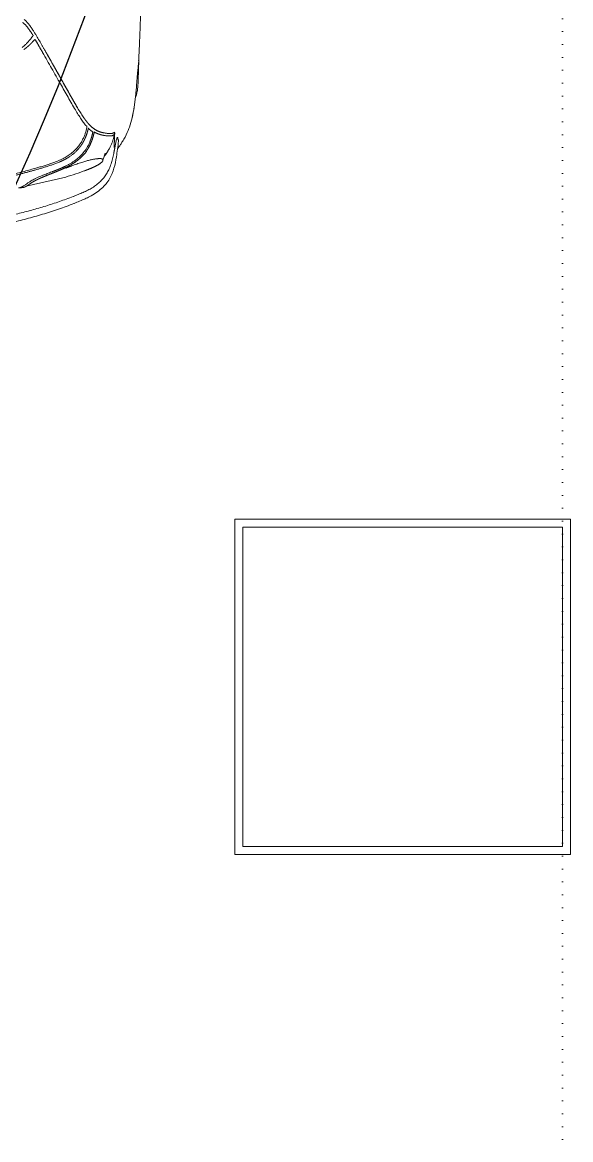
# Model space of a CAD drawing. Extents: x -2012 to 34975, y -1043 to 8321.
# Drawn here: x 18345.7 to 18482.8, y 2339.2 to 2618.8 of the extents above; entities that cross this region are included whole.
import ezdxf

# ---------------------------------------------------------------- set-up
doc = ezdxf.new("R2010")
doc.units = 0
doc.header["$LTSCALE"] = 25
doc.linetypes.add('DOT2', pattern=[0.125, 0, -0.125])
doc.layers.get('0').update_dxf_attribs({"color": 9, "lineweight": 9})
for name, color, linetype, lineweight in [('01', 9, 'Continuous', 9), ('04', 9, 'Continuous', 9), ('14', 9, 'Continuous', 9), ('20', 9, 'DOT2', 9), ('E-KABLO', 7, 'Continuous', 30)]:
    doc.layers.add(name, color=color, linetype=linetype, lineweight=lineweight)

# ---------------------------------------------------------------- blocks, each defined once
blk = doc.blocks.new('p-kolon-80x80-vw')
at = {"layer": '01'}
blk.add_lwpolyline([(-40, -40), (-40, 40), (40, 40), (40, -40)], close=True, dxfattribs=at)
blk = doc.blocks.new('p-araba-polo')
for p, q in [((3.7514, -0.624), (3.7743, -0.5251)), ((3.7299, -0.546), (3.7299, -0.546)), ((3.4392, -0.5659), (3.4392, -0.5659)), ((3.6419, -0.7275), (3.6419, -0.7275)), ((3.4804, -0.8048), (3.4804, -0.8048))]:
    blk.add_line(p, q)
at = {"flags": 128}
for points in [[(3.7308, -0.6835), (3.732, -0.6804), (3.7332, -0.6772), (3.7345, -0.6739)], [(3.6558, -0.7538), (3.6563, -0.7542), (3.6566, -0.7545), (3.6574, -0.7549)], [(3.6574, -0.7549), (3.6583, -0.7553), (3.6593, -0.7556), (3.6605, -0.7556)]]:
    blk.add_lwpolyline(points, dxfattribs=at)
for points, degree, knots in [([(3.8968, 0), (3.8968, -0.0121), (3.8967, -0.0363), (3.8959, -0.0725), (3.8947, -0.1088), (3.893, -0.145), (3.8908, -0.1812), (3.888, -0.2174), (3.8847, -0.2535), (3.8808, -0.2896), (3.8764, -0.3256), (3.8712, -0.3615), (3.8654, -0.3973), (3.8588, -0.4329), (3.8515, -0.4685), (3.8433, -0.5038), (3.8341, -0.5389), (3.824, -0.5737), (3.8128, -0.6082), (3.8043, -0.6309), (3.8001, -0.6422)], 3, [0, 0, 0, 0, 0.055558, 0.111113, 0.166668, 0.222224, 0.277781, 0.333337, 0.388894, 0.44445, 0.500005, 0.55556, 0.611116, 0.666671, 0.722227, 0.777783, 0.833339, 0.888892, 0.944445, 1, 1, 1, 1]), ([(3.8174, -0.6444), (3.8199, -0.638), (3.8249, -0.6251), (3.8318, -0.6056), (3.8384, -0.5859), (3.8446, -0.566), (3.8505, -0.5459), (3.856, -0.5257), (3.8613, -0.5053), (3.8662, -0.4849), (3.8708, -0.4643), (3.8752, -0.4435), (3.8792, -0.4228), (3.883, -0.4019), (3.8866, -0.3809), (3.8899, -0.3599), (3.893, -0.3389), (3.8958, -0.3178), (3.8985, -0.2966), (3.9009, -0.2755), (3.9031, -0.2543), (3.9051, -0.2331), (3.9069, -0.2119), (3.9086, -0.1907), (3.91, -0.1695), (3.9113, -0.1483), (3.9123, -0.1271), (3.9133, -0.1059), (3.914, -0.0847), (3.9146, -0.0635), (3.915, -0.0423), (3.9152, -0.0212), (3.9153, -0.007), (3.9153, 0)], 3, [0, 0, 0, 0, 0.031503, 0.063111, 0.094824, 0.126637, 0.158547, 0.190546, 0.222628, 0.254786, 0.287011, 0.319297, 0.351636, 0.384021, 0.416445, 0.448899, 0.481372, 0.513858, 0.546357, 0.578861, 0.611362, 0.643854, 0.676332, 0.708795, 0.741239, 0.773662, 0.806063, 0.838441, 0.870794, 0.903125, 0.935433, 0.967723, 1, 1, 1, 1]), ([(3.7299, -0.546), (3.7326, -0.5363), (3.7381, -0.5169), (3.7456, -0.4876), (3.7529, -0.4583), (3.7597, -0.4288), (3.7661, -0.3992), (3.7721, -0.3696), (3.7777, -0.3398), (3.7828, -0.31), (3.7875, -0.2801), (3.7918, -0.2501), (3.7957, -0.2201), (3.7992, -0.19), (3.8022, -0.1598), (3.8038, -0.1397), (3.8047, -0.1296)], 3, [0, 0, 0, 0, 0.071461, 0.142913, 0.214376, 0.285822, 0.357282, 0.428734, 0.500167, 0.571583, 0.64299, 0.714393, 0.785796, 0.857198, 0.928599, 1, 1, 1, 1]), ([(3.3572, -0.5202), (3.3577, -0.5208), (3.3587, -0.522), (3.3608, -0.5242), (3.3635, -0.5269), (3.367, -0.5299), (3.3705, -0.5327), (3.3741, -0.5354), (3.379, -0.5388), (3.3828, -0.5413), (3.3853, -0.5429)], 3, [0, 0, 0, 0, 0.060335, 0.124578, 0.249278, 0.374233, 0.499321, 0.624409, 0.749543, 1, 1, 1, 1]), ([(3.3918, -0.5389), (3.3904, -0.5381), (3.3878, -0.5363), (3.3839, -0.5336), (3.38, -0.5308), (3.3763, -0.528), (3.3729, -0.5252), (3.3698, -0.5223), (3.3668, -0.5193), (3.365, -0.517), (3.3641, -0.5159)], 3, [0, 0, 0, 0, 0.135189, 0.270177, 0.404927, 0.539624, 0.654876, 0.770059, 0.885089, 1, 1, 1, 1]), ([(3.4273, -0.5145), (3.4262, -0.5159), (3.4239, -0.5188), (3.4208, -0.522), (3.4183, -0.5245), (3.4164, -0.5263), (3.4145, -0.5281), (3.4126, -0.5298), (3.4107, -0.5315), (3.4088, -0.5331), (3.4068, -0.5347), (3.4049, -0.5363), (3.403, -0.5378), (3.4015, -0.539), (3.4005, -0.5397), (3.4, -0.5401), (3.3996, -0.5405), (3.3991, -0.5408), (3.3986, -0.5412), (3.3981, -0.5416), (3.3976, -0.542), (3.3973, -0.5422), (3.3971, -0.5423)], 3, [0, 0, 0, 0, 0.127806, 0.254933, 0.318226, 0.381331, 0.444235, 0.506923, 0.569381, 0.631599, 0.69357, 0.755292, 0.816773, 0.878031, 0.893313, 0.908584, 0.923844, 0.939093, 0.954332, 0.969563, 0.984785, 1, 1, 1, 1]), ([(3.767, -0.5281), (3.7664, -0.5289), (3.7652, -0.5307), (3.763, -0.5338), (3.7607, -0.5375), (3.7581, -0.5419), (3.7563, -0.5454), (3.7554, -0.5472)], 3, [0, 0, 0, 0, 0.200624, 0.400934, 0.600937, 0.800584, 1, 1, 1, 1]), ([(3.7735, -0.5185), (3.773, -0.5194), (3.7719, -0.5212), (3.7697, -0.5243), (3.7679, -0.5268), (3.767, -0.5281)], 3, [0, 0, 0, 0, 0.333348, 0.666684, 1, 1, 1, 1]), ([(3.7735, -0.5185), (3.774, -0.5176), (3.7749, -0.5159), (3.7763, -0.5127), (3.777, -0.5104), (3.7773, -0.5088)], 3, [0, 0, 0, 0, 0.253002, 0.505984, 1, 1, 1, 1]), ([(3.3853, -0.5429), (3.3873, -0.5442), (3.3915, -0.5467), (3.3997, -0.5518), (3.4101, -0.5579), (3.4204, -0.5638), (3.4274, -0.5679), (3.4315, -0.5702), (3.4335, -0.5714), (3.4347, -0.5721)], 3, [0, 0, 0, 0, 0.124906, 0.24985, 0.49985, 0.749925, 0.874966, 0.92498, 1, 1, 1, 1]), ([(3.403, -0.5378), (3.403, -0.5378), (3.403, -0.5378), (3.403, -0.5378), (3.403, -0.5378), (3.403, -0.5378), (3.403, -0.5378)], 3, [0, 0, 0, 0, 1, 1, 1, 1, 1, 1, 1]), ([(3.403, -0.5378), (3.403, -0.5378), (3.403, -0.5378), (3.403, -0.5378), (3.403, -0.5378), (3.403, -0.5378), (3.403, -0.5378), (3.403, -0.5378), (3.403, -0.5378), (3.403, -0.5378), (3.403, -0.5378), (3.403, -0.5378), (3.403, -0.5378), (3.403, -0.5378), (3.403, -0.5378)], 7, [0, 0, 0, 0, 0, 0, 0, 0, 1, 1, 1, 1, 1, 1, 1, 1, 1, 1, 1, 1, 1, 1, 1]), ([(3.4092, -0.5441), (3.4087, -0.5445), (3.4078, -0.5452), (3.4071, -0.5465), (3.4076, -0.5476), (3.4085, -0.5481), (3.4089, -0.5484)], 3, [0, 0, 0, 0, 0.263807, 0.500052, 0.736261, 1, 1, 1, 1]), ([(3.4089, -0.5484), (3.414, -0.5514), (3.4241, -0.5573), (3.4341, -0.563), (3.4392, -0.5659)], 3, [0, 0, 0, 0, 0.499997, 1, 1, 1, 1]), ([(3.7106, -0.6052), (3.7118, -0.6022), (3.7143, -0.5961), (3.7176, -0.5868), (3.7208, -0.5771), (3.7239, -0.567), (3.7269, -0.5566), (3.7289, -0.5496), (3.7299, -0.546)], 3, [0, 0, 0, 0, 0.155616, 0.31525, 0.479141, 0.64759, 0.821014, 1, 1, 1, 1]), ([(3.7141, -0.6071), (3.7152, -0.6043), (3.7175, -0.5987), (3.7205, -0.5902), (3.7234, -0.5816), (3.7261, -0.573), (3.7287, -0.5643), (3.7312, -0.5556), (3.7328, -0.5498), (3.7337, -0.5469)], 3, [0, 0, 0, 0, 0.14264, 0.285361, 0.428172, 0.571059, 0.714003, 0.856988, 1, 1, 1, 1]), ([(3.4212, -0.5643), (3.4212, -0.5643), (3.4212, -0.5643), (3.4212, -0.5643), (3.4212, -0.5643), (3.4212, -0.5643), (3.4212, -0.5643)], 3, [0, 0, 0, 0, 1, 1, 1, 1, 1, 1, 1]), ([(3.4212, -0.5643), (3.4212, -0.5643), (3.4212, -0.5643), (3.4212, -0.5643), (3.4212, -0.5643), (3.4212, -0.5643), (3.4212, -0.5643)], 3, [0, 0, 0, 0, 1, 1, 1, 1, 1, 1, 1]), ([(3.4347, -0.5721), (3.4414, -0.5759), (3.4547, -0.5834), (3.4744, -0.5945), (3.4939, -0.6055), (3.5066, -0.6127), (3.513, -0.6162)], 3, [0, 0, 0, 0, 0.250088, 0.500081, 0.750046, 1, 1, 1, 1]), ([(3.4392, -0.5659), (3.4459, -0.5697), (3.4593, -0.5774), (3.4791, -0.5886), (3.4988, -0.5997), (3.5116, -0.607), (3.5181, -0.6106)], 3, [0, 0, 0, 0, 0.250005, 0.499995, 0.750003, 1, 1, 1, 1]), ([(3.7468, -0.5666), (3.7461, -0.5684), (3.7447, -0.5719), (3.7426, -0.5774), (3.7405, -0.583), (3.7391, -0.5868), (3.7384, -0.5887)], 3, [0, 0, 0, 0, 0.249816, 0.499724, 0.749781, 1, 1, 1, 1]), ([(3.5181, -0.6106), (3.5237, -0.6138), (3.535, -0.6202), (3.5515, -0.6295), (3.5678, -0.6388), (3.5782, -0.6449), (3.5834, -0.648)], 3, [0, 0, 0, 0, 0.250003, 0.500002, 0.750004, 1, 1, 1, 1]), ([(3.6746, -0.6553), (3.6762, -0.654), (3.6794, -0.6513), (3.6839, -0.647), (3.6882, -0.6424), (3.6922, -0.6376), (3.6959, -0.6326), (3.6993, -0.6274), (3.7024, -0.622), (3.7054, -0.6165), (3.7081, -0.6109), (3.7098, -0.6071), (3.7106, -0.6052)], 3, [0, 0, 0, 0, 0.099992, 0.199992, 0.299988, 0.399982, 0.499978, 0.599981, 0.699987, 0.79999, 0.899989, 1, 1, 1, 1]), ([(3.513, -0.6162), (3.5186, -0.6194), (3.5299, -0.6257), (3.5464, -0.6351), (3.5626, -0.6443), (3.573, -0.6504), (3.5782, -0.6534)], 3, [0, 0, 0, 0, 0.250068, 0.500042, 0.750043, 1, 1, 1, 1]), ([(3.6769, -0.6587), (3.6787, -0.6573), (3.6822, -0.6544), (3.6872, -0.6496), (3.6918, -0.6446), (3.6961, -0.6393), (3.6987, -0.6355), (3.7, -0.6336)], 3, [0, 0, 0, 0, 0.199996, 0.399992, 0.599991, 0.799994, 1, 1, 1, 1]), ([(3.7233, -0.6248), (3.7222, -0.6269), (3.72, -0.6311), (3.7164, -0.6372), (3.7126, -0.6433), (3.7098, -0.6471), (3.7084, -0.649)], 3, [0, 0, 0, 0, 0.250171, 0.500217, 0.75015, 1, 1, 1, 1]), ([(3.7233, -0.6387), (3.7225, -0.6408), (3.7209, -0.645), (3.7187, -0.6513), (3.7166, -0.6574), (3.7147, -0.6635), (3.7135, -0.6673), (3.7129, -0.6693)], 3, [0, 0, 0, 0, 0.200275, 0.400507, 0.60049, 0.800241, 1, 1, 1, 1]), ([(3.5782, -0.6534), (3.5821, -0.6558), (3.5899, -0.6605), (3.5971, -0.6652), (3.6007, -0.6676)], 3, [0, 0, 0, 0, 0.500144, 1, 1, 1, 1]), ([(3.5834, -0.648), (3.5874, -0.6504), (3.5954, -0.6552), (3.6027, -0.66), (3.6063, -0.6624)], 3, [0, 0, 0, 0, 0.500076, 1, 1, 1, 1]), ([(3.6063, -0.6624), (3.6096, -0.6647), (3.6161, -0.6692), (3.6216, -0.6739), (3.6243, -0.6762)], 3, [0, 0, 0, 0, 0.500136, 1, 1, 1, 1]), ([(3.6278, -0.6766), (3.6305, -0.676), (3.6359, -0.6747), (3.644, -0.6721), (3.652, -0.6689), (3.6599, -0.6651), (3.6675, -0.6606), (3.6722, -0.6571), (3.6746, -0.6553)], 3, [0, 0, 0, 0, 0.159308, 0.322994, 0.489699, 0.658429, 0.828591, 1, 1, 1, 1]), ([(3.7084, -0.649), (3.7071, -0.6507), (3.7044, -0.6541), (3.7001, -0.6589), (3.6955, -0.6634), (3.6922, -0.6662), (3.6906, -0.6677)], 3, [0, 0, 0, 0, 0.250005, 0.500006, 0.750004, 1, 1, 1, 1]), ([(3.7129, -0.6693), (3.7124, -0.6709), (3.7114, -0.674), (3.7102, -0.6786), (3.709, -0.6829), (3.708, -0.6871), (3.7072, -0.691), (3.7065, -0.6948), (3.7062, -0.697), (3.706, -0.6982)], 3, [0, 0, 0, 0, 0.143178, 0.285809, 0.428387, 0.571114, 0.714004, 0.856981, 1, 1, 1, 1]), ([(3.7997, -0.6433), (3.7981, -0.6473), (3.7949, -0.6553), (3.7899, -0.6672), (3.7844, -0.6789), (3.7781, -0.6903), (3.7708, -0.7011), (3.765, -0.7075), (3.7621, -0.7107)], 3, [0, 0, 0, 0, 0.166182, 0.332514, 0.49905, 0.665821, 0.832816, 1, 1, 1, 1]), ([(3.7799, -0.7136), (3.7879, -0.7046), (3.7968, -0.6908), (3.8082, -0.6672), (3.8136, -0.654), (3.8172, -0.6448)], 3, [0, 0, 0, 0, 0.458817, 0.622395, 1, 1, 1, 1]), ([(3.6243, -0.6762), (3.6245, -0.6764), (3.6249, -0.6768), (3.6263, -0.6769), (3.6273, -0.6767), (3.6278, -0.6766)], 3, [0, 0, 0, 0, 0.33657, 0.664105, 1, 1, 1, 1]), ([(3.6289, -0.6804), (3.631, -0.6799), (3.6352, -0.679), (3.6415, -0.6772), (3.6476, -0.6751), (3.6516, -0.6734), (3.6536, -0.6726)], 3, [0, 0, 0, 0, 0.250006, 0.500007, 0.750006, 1, 1, 1, 1]), ([(3.6381, -0.6911), (3.6372, -0.6899), (3.6354, -0.6874), (3.6331, -0.6849), (3.632, -0.6836)], 3, [0, 0, 0, 0, 0.500029, 1, 1, 1, 1]), ([(3.6843, -0.6769), (3.685, -0.6764), (3.6864, -0.6754), (3.6877, -0.6744), (3.6884, -0.6739)], 3, [0, 0, 0, 0, 0.500012, 1, 1, 1, 1]), ([(3.706, -0.6982), (3.706, -0.6982), (3.706, -0.6982), (3.706, -0.6982), (3.706, -0.6982), (3.706, -0.6982), (3.706, -0.6982)], 3, [0, 0, 0, 0, 1, 1, 1, 1.000001, 1.000001, 1.000001, 1.000001]), ([(3.7311, -0.6828), (3.7305, -0.6842), (3.7293, -0.687), (3.7276, -0.691), (3.7259, -0.6947), (3.7243, -0.6981), (3.7227, -0.7012), (3.7212, -0.7039), (3.7197, -0.7063), (3.7188, -0.7076), (3.7184, -0.7083)], 3, [0, 0, 0, 0, 0.125001, 0.250002, 0.375002, 0.500002, 0.625002, 0.750002, 0.875001, 1, 1, 1, 1]), ([(3.7349, -0.6727), (3.7343, -0.6745), (3.733, -0.6779), (3.7317, -0.6811), (3.7311, -0.6828)], 3, [0, 0, 0, 0, 0.495547, 1, 1, 1, 1]), ([(3.6409, -0.7204), (3.6411, -0.7217), (3.6415, -0.7242), (3.6417, -0.7264), (3.6419, -0.7275)], 3, [0, 0, 0, 0, 0.500012, 1, 1, 1, 1]), ([(3.6431, -0.7458), (3.6458, -0.7452), (3.6511, -0.7441), (3.659, -0.742), (3.6667, -0.7393), (3.6742, -0.7361), (3.6815, -0.7323), (3.6868, -0.729), (3.6897, -0.727), (3.6903, -0.7266)], 3, [0, 0, 0, 0, 0.158644, 0.317513, 0.476648, 0.636014, 0.795575, 0.955312, 1, 1, 1, 1]), ([(3.6479, -0.7254), (3.6478, -0.7244), (3.6475, -0.7224), (3.6472, -0.72), (3.647, -0.7189)], 3, [0, 0, 0, 0, 0.499774, 1, 1, 1, 1]), ([(3.6481, -0.7379), (3.6483, -0.7365), (3.6487, -0.7335), (3.6482, -0.7285), (3.648, -0.7261)], 3, [0, 0, 0, 0, 0.499729, 1, 1, 1, 1]), ([(3.6848, -0.7302), (3.6849, -0.7301), (3.6905, -0.7267), (3.695, -0.7233), (3.6988, -0.7202), (3.6995, -0.7196)], 3, [0, 0, 0, 0, 0.284317, 0.878632, 1, 1, 1, 1]), ([(3.7009, -0.7505), (3.7197, -0.7475), (3.7493, -0.7404), (3.773, -0.7216), (3.7799, -0.7136)], 3, [0, 0, 0, 0, 0.646551, 1, 1, 1, 1]), ([(3.7056, -0.7145), (3.7057, -0.7149), (3.7061, -0.7158), (3.7068, -0.7165), (3.7077, -0.7169), (3.7085, -0.7168), (3.709, -0.7167), (3.7091, -0.7166)], 3, [0, 0, 0, 0, 0.235288, 0.470581, 0.705875, 0.941175, 1, 1, 1, 1]), ([(3.7089, -0.7167), (3.7101, -0.7164), (3.7141, -0.7146), (3.7152, -0.7128), (3.7174, -0.7102)], 3, [0, 0, 0, 0, 0.136101, 1, 1, 1, 1]), ([(3.7621, -0.7107), (3.7607, -0.7121), (3.7579, -0.7149), (3.7533, -0.7188), (3.7485, -0.7224), (3.7436, -0.7257), (3.7384, -0.7286), (3.7331, -0.7313), (3.7294, -0.7329), (3.7276, -0.7337)], 3, [0, 0, 0, 0, 0.142965, 0.285982, 0.428979, 0.571915, 0.714754, 0.857457, 1, 1, 1, 1]), ([(3.63, -0.7819), (3.6367, -0.7793), (3.6464, -0.775), (3.6606, -0.7668), (3.6723, -0.7592), (3.6777, -0.7555), (3.6807, -0.7535), (3.6809, -0.7534)], 3, [0, 0, 0, 0, 0.436591, 0.634385, 0.751254, 0.983784, 1, 1, 1, 1]), ([(3.642, -0.7397), (3.6418, -0.7402), (3.6416, -0.7414), (3.6411, -0.7429), (3.6404, -0.7444), (3.6396, -0.7453), (3.6392, -0.7457)], 3, [0, 0, 0, 0, 0.221287, 0.461031, 0.720285, 1, 1, 1, 1]), ([(3.6419, -0.7275), (3.642, -0.7284), (3.6422, -0.7303), (3.6423, -0.7328), (3.6424, -0.7353), (3.6423, -0.7376), (3.6421, -0.739), (3.642, -0.7397)], 3, [0, 0, 0, 0, 0.160277, 0.337825, 0.535128, 0.754926, 1, 1, 1, 1]), ([(3.6423, -0.746), (3.6423, -0.746), (3.6424, -0.7459), (3.6429, -0.7458), (3.6431, -0.7458)], 3, [0, 0, 0, 0, 0.500528, 1, 1, 1, 1]), ([(3.6442, -0.7453), (3.6444, -0.7451), (3.6449, -0.7448), (3.6452, -0.7444), (3.6454, -0.7442)], 3, [0, 0, 0, 0, 0.499449, 1, 1, 1, 1]), ([(3.6446, -0.7452), (3.6444, -0.7453), (3.6442, -0.7453), (3.6442, -0.7453), (3.6442, -0.7453)], 3, [0, 0, 0, 0, 0.4918, 1, 1, 1, 1]), ([(3.6454, -0.7442), (3.6457, -0.7438), (3.6464, -0.743), (3.6472, -0.7415), (3.6477, -0.7399), (3.648, -0.7386), (3.6481, -0.7379)], 3, [0, 0, 0, 0, 0.25, 0.5, 0.75, 1, 1, 1, 1]), ([(3.6684, -0.7483), (3.6668, -0.7486), (3.6637, -0.7493), (3.6595, -0.7502), (3.6562, -0.7511), (3.6538, -0.752), (3.6529, -0.7524), (3.6525, -0.7527)], 3, [0, 0, 0, 0, 0.243786, 0.487231, 0.658342, 0.829202, 1, 1, 1, 1]), ([(3.6589, -0.7419), (3.6589, -0.7419), (3.6589, -0.7419), (3.6589, -0.7419), (3.6589, -0.7419), (3.6589, -0.7419), (3.6589, -0.7419)], 3, [0, 0, 0, 0, 1, 1, 1, 1.000001, 1.000001, 1.000001, 1.000001]), ([(3.6634, -0.7404), (3.6634, -0.7404), (3.6634, -0.7404), (3.6634, -0.7404), (3.6634, -0.7404), (3.6634, -0.7404), (3.6634, -0.7404), (3.6634, -0.7404), (3.6634, -0.7404), (3.6634, -0.7404), (3.6634, -0.7404), (3.6634, -0.7404), (3.6634, -0.7404), (3.6634, -0.7404), (3.6634, -0.7404)], 7, [0, 0, 0, 0, 0, 0, 0, 0, 1, 1, 1, 1, 1, 1, 1, 1.000001, 1.000001, 1.000001, 1.000001, 1.000001, 1.000001, 1.000001, 1.000001]), ([(3.6797, -0.7331), (3.6797, -0.7331), (3.6797, -0.7331), (3.6797, -0.7331), (3.6797, -0.7331), (3.6797, -0.7331), (3.6797, -0.7331), (3.6797, -0.7331), (3.6797, -0.7331), (3.6797, -0.7331), (3.6797, -0.7331), (3.6797, -0.7331), (3.6797, -0.7331)], 6, [0, 0, 0, 0, 0, 0, 0, 1, 1, 1, 1, 1, 1, 1, 1, 1, 1, 1, 1, 1]), ([(3.6797, -0.7331), (3.6797, -0.7331), (3.6797, -0.7331), (3.6797, -0.7331), (3.6797, -0.7331), (3.6797, -0.7331), (3.6797, -0.7331), (3.6797, -0.7331), (3.6797, -0.7331), (3.6797, -0.7331), (3.6797, -0.7331), (3.6797, -0.7331), (3.6797, -0.7331)], 6, [0, 0, 0, 0, 0, 0, 0, 1, 1, 1, 1, 1, 1, 1, 1, 1, 1, 1, 1, 1]), ([(3.7276, -0.7337), (3.7256, -0.7345), (3.7215, -0.7361), (3.7152, -0.7382), (3.7088, -0.7401), (3.7024, -0.7417), (3.6959, -0.7431), (3.6916, -0.744), (3.6894, -0.7444)], 3, [0, 0, 0, 0, 0.166659, 0.333321, 0.499987, 0.666656, 0.833327, 1, 1, 1, 1]), ([(3.7312, -0.7322), (3.7312, -0.7322), (3.7312, -0.7322), (3.7312, -0.7322), (3.7312, -0.7322), (3.7312, -0.7322), (3.7312, -0.7322), (3.7312, -0.7322), (3.7312, -0.7322)], 3, [0, 0, 0, 0, 0.25, 0.5, 1, 1, 1, 1, 1, 1, 1]), ([(3.5624, -0.7968), (3.5668, -0.7962), (3.5918, -0.7928), (3.6137, -0.7881), (3.6286, -0.7825), (3.63, -0.7819)], 3, [0, 0, 0, 0, 0.15043, 0.932957, 1, 1, 1, 1]), ([(3.6621, -0.7555), (3.6621, -0.7555), (3.6621, -0.7555), (3.6621, -0.7555), (3.6621, -0.7555), (3.6621, -0.7555), (3.6621, -0.7555), (3.6621, -0.7555), (3.6621, -0.7555), (3.6621, -0.7555), (3.6621, -0.7555)], 5, [0, 0, 0, 0, 0, 0, 1, 1, 1, 1, 1, 1, 1, 1, 1, 1, 1]), ([(3.46, -0.8061), (3.4566, -0.8063), (3.4499, -0.8067), (3.4362, -0.8075), (3.4129, -0.8086), (3.3796, -0.8099), (3.339, -0.8111), (3.2984, -0.812), (3.2603, -0.8127), (3.226, -0.8131), (3.193, -0.8134), (3.1656, -0.8135), (3.1487, -0.8134), (3.1435, -0.8134)], 3, [0, 0, 0, 0, 0.03531, 0.070597, 0.141114, 0.269195, 0.390859, 0.518959, 0.640794, 0.737038, 0.833171, 0.948447, 1, 1, 1, 1]), ([(3.4534, -0.8065), (3.4733, -0.8062), (3.5024, -0.8054), (3.5233, -0.8042), (3.533, -0.8032), (3.5394, -0.8022), (3.5462, -0.8005), (3.5507, -0.7987), (3.5521, -0.7981)], 3, [0, 0, 0, 0, 0.418831, 0.714948, 0.835581, 0.907738, 0.972168, 1, 1, 1, 1]), ([(3.4649, -0.8058), (3.4648, -0.8058), (3.4647, -0.8058), (3.4648, -0.8058), (3.4649, -0.8058)], 3, [0, 0, 0, 0, 0.506131, 1, 1, 1, 1]), ([(3.4649, -0.8058), (3.4695, -0.8055), (3.4787, -0.8047), (3.4878, -0.8037), (3.4924, -0.8031)], 3, [0, 0, 0, 0, 0.500005, 1, 1, 1, 1]), ([(3.4924, -0.8031), (3.496, -0.8029), (3.5031, -0.8024), (3.5136, -0.8016), (3.5237, -0.8008), (3.5336, -0.8), (3.5432, -0.799), (3.5524, -0.798), (3.5613, -0.797), (3.5699, -0.7958), (3.5781, -0.7946), (3.5859, -0.7933), (3.5934, -0.7919), (3.5988, -0.7908), (3.6016, -0.7902), (3.6022, -0.7901)], 3, [0, 0, 0, 0, 0.08164, 0.163278, 0.244914, 0.326547, 0.408179, 0.489811, 0.571441, 0.653071, 0.734702, 0.816332, 0.897962, 0.979592, 1, 1, 1, 1])]:
    blk.add_open_spline(points, degree=degree, knots=knots)
for points, degree in [([(3.7693, -0.4017), (3.7632, -0.431), (3.7565, -0.4602), (3.7494, -0.4892), (3.7418, -0.5181), (3.7337, -0.5469)], 5), ([(3.4092, -0.5441), (3.4141, -0.54), (3.4191, -0.5353), (3.4238, -0.5303), (3.4281, -0.5248), (3.432, -0.5191)], 5), ([(3.7743, -0.5251), (3.7733, -0.527), (3.772, -0.529), (3.7705, -0.531), (3.7688, -0.5334), (3.7668, -0.5363), (3.7644, -0.5402)], 6), ([(3.7666, -0.5287), (3.7667, -0.5287), (3.7667, -0.5287), (3.7667, -0.5286), (3.7667, -0.5286), (3.7667, -0.5286), (3.7667, -0.5286)], 6), ([(3.7666, -0.5287), (3.7666, -0.5287), (3.7666, -0.5287), (3.7666, -0.5287), (3.7666, -0.5287), (3.7666, -0.5287), (3.7666, -0.5287)], 6), ([(3.7775, -0.5177), (3.7771, -0.5191), (3.7766, -0.5206), (3.776, -0.522), (3.7752, -0.5235), (3.7743, -0.5251)], 5), ([(3.7775, -0.5177), (3.7775, -0.5174), (3.7776, -0.5171), (3.7777, -0.5169)], 3), ([(3.7778, -0.5161), (3.7787, -0.5118), (3.7785, -0.5089), (3.7779, -0.5057)], 3), ([(3.3918, -0.5389), (3.3927, -0.5395), (3.3935, -0.5401), (3.3944, -0.5406), (3.3953, -0.5412), (3.3962, -0.5418), (3.3971, -0.5423)], 6), ([(3.3971, -0.5423), (3.3972, -0.5424), (3.3972, -0.5424), (3.3973, -0.5424)], 3), ([(3.3973, -0.5424), (3.3972, -0.5424), (3.3972, -0.5424), (3.3972, -0.5424), (3.3972, -0.5424), (3.3972, -0.5423), (3.3971, -0.5423)], 6), ([(3.4392, -0.5659), (3.4349, -0.5635), (3.4306, -0.561), (3.4262, -0.5585), (3.4219, -0.556), (3.4176, -0.5535), (3.4133, -0.551), (3.4089, -0.5484)], 7), ([(3.412, -0.559), (3.412, -0.559), (3.412, -0.559), (3.412, -0.559)], 3), ([(3.412, -0.559), (3.412, -0.559), (3.412, -0.559), (3.412, -0.559), (3.412, -0.559), (3.412, -0.559)], 5), ([(3.7644, -0.5402), (3.7622, -0.5439), (3.7597, -0.5484), (3.7569, -0.5538), (3.7539, -0.5602), (3.7508, -0.5674), (3.7478, -0.5751), (3.7446, -0.5831)], 7), ([(3.7468, -0.5668), (3.7497, -0.5596), (3.7526, -0.5529), (3.7553, -0.5475)], 3), ([(3.7549, -0.5478), (3.755, -0.5478), (3.755, -0.5477), (3.755, -0.5477), (3.755, -0.5477), (3.755, -0.5477), (3.7551, -0.5477)], 6), ([(3.7551, -0.5477), (3.7552, -0.5477), (3.7552, -0.5476), (3.7553, -0.5475), (3.7553, -0.5474), (3.7554, -0.5473), (3.7554, -0.5472)], 6), ([(3.513, -0.6162), (3.4939, -0.6055), (3.4745, -0.5946), (3.4547, -0.5835), (3.4347, -0.5721)], 4), ([(3.4561, -0.5842), (3.4561, -0.5842), (3.4561, -0.5842), (3.4561, -0.5842)], 3), ([(3.4561, -0.5842), (3.4561, -0.5842), (3.4561, -0.5842), (3.4561, -0.5842), (3.4561, -0.5842), (3.4561, -0.5842)], 5), ([(3.7446, -0.5831), (3.742, -0.5897), (3.7394, -0.5965), (3.7366, -0.6034), (3.7337, -0.6103), (3.7306, -0.6172), (3.7273, -0.624)], 6), ([(3.7464, -0.567), (3.7465, -0.567), (3.7465, -0.567), (3.7465, -0.567), (3.7465, -0.567), (3.7465, -0.567), (3.7466, -0.567)], 6), ([(3.7466, -0.567), (3.7467, -0.5669), (3.7467, -0.5669), (3.7468, -0.5668), (3.7468, -0.5668), (3.7468, -0.5667), (3.7468, -0.5666)], 6), ([(3.7141, -0.6071), (3.7117, -0.6126), (3.7092, -0.6181), (3.7064, -0.6235), (3.7034, -0.6286), (3.7, -0.6336)], 5), ([(3.7233, -0.6248), (3.7268, -0.6177), (3.73, -0.6105), (3.7329, -0.6032), (3.7357, -0.5959), (3.7384, -0.5887)], 5), ([(3.7382, -0.5889), (3.7383, -0.5889), (3.7384, -0.5889), (3.7384, -0.5889), (3.7384, -0.5888), (3.7384, -0.5888), (3.7384, -0.5887)], 6), ([(3.5782, -0.6534), (3.5628, -0.6443), (3.5465, -0.6352), (3.5299, -0.6258), (3.513, -0.6162)], 4), ([(3.6871, -0.6763), (3.6934, -0.6709), (3.7003, -0.6645), (3.7071, -0.657), (3.7131, -0.649), (3.7183, -0.6407)], 5), ([(3.7273, -0.624), (3.7257, -0.6274), (3.7239, -0.6308), (3.7222, -0.6341), (3.7203, -0.6374), (3.7183, -0.6407)], 5), ([(3.7289, -0.624), (3.7277, -0.627), (3.7266, -0.63), (3.7255, -0.633), (3.7244, -0.6358), (3.7233, -0.6387)], 5), ([(3.7289, -0.624), (3.7277, -0.627), (3.7266, -0.63), (3.7255, -0.633), (3.7244, -0.6358), (3.7233, -0.6387)], 5), ([(3.7286, -0.624), (3.7282, -0.624), (3.7277, -0.624), (3.7273, -0.624)], 3), ([(3.7286, -0.624), (3.7283, -0.624), (3.7281, -0.624), (3.7278, -0.624), (3.7276, -0.624), (3.7273, -0.624)], 5), ([(3.7289, -0.624), (3.7289, -0.624), (3.7288, -0.624), (3.7288, -0.624), (3.7287, -0.624), (3.7286, -0.624), (3.7286, -0.624)], 6), ([(3.7289, -0.624), (3.7288, -0.624), (3.7287, -0.624), (3.7286, -0.624)], 3), ([(3.7346, -0.6735), (3.7406, -0.6572), (3.7462, -0.6408), (3.7514, -0.624)], 3), ([(3.7997, -0.6433), (3.7998, -0.6429), (3.7999, -0.6426), (3.8001, -0.6422)], 3), ([(3.8001, -0.6422), (3.7999, -0.6426), (3.7998, -0.6429), (3.7997, -0.6433)], 3), ([(3.6246, -0.6873), (3.62, -0.6823), (3.6144, -0.6773), (3.6078, -0.6724), (3.6007, -0.6676)], 4), ([(3.6657, -0.6664), (3.6634, -0.6678), (3.661, -0.6691), (3.6586, -0.6703), (3.6561, -0.6715), (3.6536, -0.6726)], 5), ([(3.6642, -0.6837), (3.6737, -0.6797), (3.6827, -0.6743), (3.6906, -0.6678)], 3), ([(3.6769, -0.6587), (3.6748, -0.6604), (3.6726, -0.662), (3.6704, -0.6636), (3.6681, -0.665), (3.6657, -0.6664)], 5), ([(3.6905, -0.6677), (3.6906, -0.6677), (3.6906, -0.6678), (3.6906, -0.6678), (3.6906, -0.6678), (3.6906, -0.6677), (3.6906, -0.6677)], 6), ([(3.708, -0.649), (3.708, -0.649), (3.7081, -0.6491), (3.7081, -0.6491), (3.7082, -0.6491), (3.7082, -0.6491), (3.7082, -0.6491)], 6), ([(3.7082, -0.6491), (3.7083, -0.6492), (3.7084, -0.6492), (3.7084, -0.6492), (3.7084, -0.6491), (3.7084, -0.6491), (3.7084, -0.649)], 6), ([(3.7311, -0.6828), (3.732, -0.6804), (3.7329, -0.678), (3.7339, -0.6755), (3.7348, -0.673), (3.7357, -0.6704)], 5), ([(3.8175, -0.6441), (3.8175, -0.6442), (3.8175, -0.6443), (3.8175, -0.6443), (3.8174, -0.6444)], 4), ([(3.8174, -0.6444), (3.8174, -0.6444), (3.8175, -0.6443), (3.8175, -0.6442), (3.8175, -0.6442)], 4), ([(3.6409, -0.7204), (3.6395, -0.7132), (3.6375, -0.7045), (3.6326, -0.6959), (3.6246, -0.6873)], 4), ([(3.6536, -0.6726), (3.6489, -0.6747), (3.644, -0.6765), (3.639, -0.678), (3.634, -0.6793), (3.6289, -0.6804)], 5), ([(3.6289, -0.6804), (3.6292, -0.6807), (3.6295, -0.6811), (3.6299, -0.6814), (3.6302, -0.6817), (3.6305, -0.682)], 5), ([(3.629, -0.6763), (3.629, -0.6763), (3.629, -0.6763), (3.629, -0.6763), (3.629, -0.6763), (3.629, -0.6763), (3.629, -0.6763)], 6), ([(3.629, -0.6763), (3.629, -0.6763), (3.629, -0.6763), (3.629, -0.6763), (3.629, -0.6763), (3.629, -0.6763), (3.629, -0.6763), (3.629, -0.6763)], 7), ([(3.629, -0.6763), (3.629, -0.6763), (3.629, -0.6763), (3.629, -0.6763), (3.629, -0.6763)], 4), ([(3.629, -0.6763), (3.629, -0.6763), (3.629, -0.6763), (3.629, -0.6763), (3.629, -0.6763)], 4), ([(3.6305, -0.682), (3.6308, -0.6823), (3.6311, -0.6827), (3.6314, -0.683), (3.6317, -0.6833), (3.632, -0.6836)], 5), ([(3.632, -0.6836), (3.6327, -0.6844), (3.6334, -0.6851), (3.634, -0.6859), (3.6347, -0.6866), (3.6353, -0.6874)], 5), ([(3.6353, -0.6874), (3.6359, -0.6881), (3.6365, -0.6889), (3.6371, -0.6896), (3.6376, -0.6904), (3.6381, -0.6911)], 5), ([(3.6381, -0.6911), (3.6382, -0.6912), (3.6383, -0.6913), (3.6383, -0.6914), (3.6385, -0.6914), (3.6386, -0.6915), (3.6388, -0.6915)], 6), ([(3.6843, -0.6769), (3.676, -0.6824), (3.6671, -0.687), (3.6578, -0.6905), (3.6482, -0.6931), (3.6385, -0.6952)], 5), ([(3.647, -0.7189), (3.6462, -0.7147), (3.6452, -0.7101), (3.6437, -0.7052), (3.6416, -0.7003), (3.6385, -0.6952)], 5), ([(3.6388, -0.6915), (3.639, -0.6915), (3.6392, -0.6915), (3.6394, -0.6915), (3.6396, -0.6914), (3.6399, -0.6914), (3.6402, -0.6913)], 6), ([(3.6401, -0.6913), (3.6401, -0.6913), (3.6401, -0.6914), (3.6402, -0.6914), (3.6402, -0.6914), (3.6402, -0.6914), (3.6402, -0.6913)], 6), ([(3.6402, -0.6913), (3.6451, -0.6902), (3.65, -0.6889), (3.6548, -0.6874), (3.6596, -0.6856), (3.6642, -0.6837)], 5), ([(3.6641, -0.6836), (3.6642, -0.6837), (3.6642, -0.6838), (3.6642, -0.6838), (3.6642, -0.6838), (3.6642, -0.6837), (3.6642, -0.6837)], 6), ([(3.6884, -0.6739), (3.6876, -0.6745), (3.6868, -0.6751), (3.6859, -0.6757), (3.6851, -0.6763), (3.6843, -0.6769)], 5), ([(3.706, -0.6982), (3.7053, -0.7028), (3.705, -0.7068), (3.7049, -0.7101), (3.7051, -0.7127), (3.7056, -0.7145)], 5), ([(3.7184, -0.7083), (3.7205, -0.7053), (3.7229, -0.7012), (3.7256, -0.6959), (3.7283, -0.6897), (3.7311, -0.6828)], 5), ([(3.7311, -0.6828), (3.731, -0.683), (3.7309, -0.6833), (3.7307, -0.6836), (3.7306, -0.6839), (3.7305, -0.6842)], 5), ([(3.7311, -0.6828), (3.731, -0.683), (3.7309, -0.6833), (3.7307, -0.6836), (3.7306, -0.6839), (3.7305, -0.6842)], 5), ([(3.6351, -0.702), (3.6351, -0.702), (3.6351, -0.702), (3.6351, -0.702)], 3), ([(3.6918, -0.7222), (3.6912, -0.7225), (3.6992, -0.7195), (3.7089, -0.7167)], 3), ([(3.692, -0.7221), (3.6919, -0.7222), (3.6919, -0.7222), (3.6918, -0.7222)], 3), ([(3.7056, -0.7145), (3.706, -0.7157), (3.7065, -0.7165), (3.7072, -0.7169), (3.708, -0.717), (3.709, -0.7166)], 5), ([(3.7184, -0.7083), (3.7181, -0.7089), (3.7179, -0.7094), (3.7176, -0.7099), (3.7173, -0.7104), (3.7169, -0.7108)], 5), ([(3.7184, -0.7083), (3.7181, -0.7089), (3.7179, -0.7094), (3.7176, -0.7099), (3.7173, -0.7104), (3.7169, -0.7108)], 5), ([(3.6392, -0.7457), (3.6404, -0.7445), (3.6411, -0.7432), (3.6416, -0.7416), (3.642, -0.7397)], 4), ([(3.6417, -0.7463), (3.6412, -0.7463), (3.6407, -0.7463), (3.6403, -0.746), (3.64, -0.7457)], 4), ([(3.6417, -0.7463), (3.6412, -0.7463), (3.6407, -0.7463), (3.6403, -0.746), (3.64, -0.7457)], 4), ([(3.6417, -0.7463), (3.6478, -0.746), (3.6532, -0.7455), (3.6589, -0.7454), (3.665, -0.7455), (3.6714, -0.7451), (3.6769, -0.7448)], 6), ([(3.6769, -0.7448), (3.6714, -0.7451), (3.665, -0.7455), (3.6589, -0.7454), (3.6532, -0.7455), (3.6478, -0.746), (3.6417, -0.7463)], 6), ([(3.6423, -0.746), (3.6422, -0.746), (3.6421, -0.7461), (3.642, -0.7461), (3.6419, -0.7462), (3.6417, -0.7463)], 5), ([(3.6417, -0.7463), (3.6419, -0.7462), (3.6421, -0.7461), (3.6423, -0.746)], 3), ([(3.6441, -0.7453), (3.6442, -0.7453), (3.6443, -0.7453), (3.6443, -0.7453), (3.6444, -0.7453), (3.6445, -0.7453), (3.6446, -0.7452)], 6), ([(3.6446, -0.7452), (3.6445, -0.7453), (3.6444, -0.7453), (3.6444, -0.7453), (3.6443, -0.7453), (3.6442, -0.7453), (3.6441, -0.7453)], 6), ([(3.6442, -0.7453), (3.6445, -0.7451), (3.6448, -0.7449), (3.645, -0.7447), (3.6452, -0.7445), (3.6454, -0.7442)], 5), ([(3.6446, -0.7452), (3.6444, -0.7453), (3.6443, -0.7453), (3.6442, -0.7453), (3.6442, -0.7453), (3.6442, -0.7453), (3.6442, -0.7453)], 6), ([(3.6454, -0.7442), (3.6465, -0.743), (3.6473, -0.7416), (3.6478, -0.74), (3.6481, -0.7379)], 4), ([(3.6525, -0.7527), (3.6519, -0.7531), (3.6517, -0.7534), (3.652, -0.7536), (3.6524, -0.7538), (3.653, -0.7538), (3.6537, -0.7539), (3.6543, -0.7539)], 7), ([(3.6543, -0.7539), (3.6546, -0.7539), (3.6548, -0.7539), (3.655, -0.7539), (3.6553, -0.7539), (3.6555, -0.7539), (3.6557, -0.7539), (3.656, -0.7539)], 7), ([(3.6543, -0.7539), (3.6549, -0.7539), (3.6554, -0.7539), (3.656, -0.7539)], 3), ([(3.6598, -0.755), (3.6598, -0.7551), (3.6599, -0.7551), (3.6599, -0.7552), (3.66, -0.7552), (3.6601, -0.7553)], 5), ([(3.6616, -0.7556), (3.6747, -0.7543), (3.6879, -0.7526), (3.7009, -0.7505)], 3), ([(3.6684, -0.7483), (3.6754, -0.7469), (3.6824, -0.7458), (3.6894, -0.7444)], 3), ([(3.6894, -0.7444), (3.6864, -0.745), (3.6834, -0.7455), (3.6803, -0.7461), (3.6774, -0.7466), (3.6744, -0.7472), (3.6714, -0.7477), (3.6684, -0.7483)], 7), ([(3.6684, -0.7483), (3.6684, -0.7483), (3.6684, -0.7483), (3.6684, -0.7483), (3.6684, -0.7483), (3.6684, -0.7483), (3.6684, -0.7483)], 6), ([(3.681, -0.7324), (3.6807, -0.7326), (3.6804, -0.7328), (3.6801, -0.7329), (3.6797, -0.7331)], 4), ([(3.6871, -0.7287), (3.6865, -0.7291), (3.6859, -0.7295), (3.6853, -0.7299)], 3), ([(3.6894, -0.7444), (3.6894, -0.7444), (3.6894, -0.7444), (3.6894, -0.7444), (3.6894, -0.7444), (3.6894, -0.7444), (3.6894, -0.7444)], 6), ([(3.6894, -0.7444), (3.6894, -0.7444), (3.6894, -0.7444), (3.6894, -0.7444), (3.6894, -0.7444), (3.6894, -0.7444), (3.6894, -0.7444)], 6), ([(3.6613, -0.7556), (3.661, -0.7556), (3.6607, -0.7557), (3.6604, -0.7557), (3.66, -0.7556), (3.6597, -0.7556)], 5), ([(3.6606, -0.7556), (3.6608, -0.7556), (3.6612, -0.7556), (3.6617, -0.7556)], 3), ([(3.6613, -0.7556), (3.6615, -0.7556), (3.6616, -0.7556), (3.6618, -0.7556), (3.6619, -0.7556), (3.6621, -0.7555)], 5), ([(3.6621, -0.7555), (3.6618, -0.7556), (3.6616, -0.7556), (3.6613, -0.7556)], 3), ([(3.662, -0.7555), (3.662, -0.7555), (3.662, -0.7555), (3.662, -0.7555), (3.662, -0.7555), (3.6621, -0.7555)], 5), ([(3.6622, -0.7555), (3.6621, -0.7555), (3.6621, -0.7555), (3.6621, -0.7555), (3.6621, -0.7555), (3.6621, -0.7555)], 5), ([(3.6621, -0.7555), (3.6621, -0.7555), (3.6621, -0.7555), (3.6622, -0.7555)], 3), ([(3.6621, -0.7555), (3.6621, -0.7555), (3.6621, -0.7555), (3.6621, -0.7555)], 3), ([(3.4597, -0.8061), (3.4598, -0.8061), (3.4598, -0.8061), (3.4599, -0.8061), (3.4599, -0.8061), (3.46, -0.8061), (3.46, -0.8061)], 6), ([(3.4645, -0.8058), (3.4646, -0.8058), (3.4647, -0.8058), (3.4648, -0.8058), (3.4649, -0.8058)], 4), ([(3.4646, -0.8058), (3.4646, -0.8058), (3.4647, -0.8058), (3.4648, -0.8058), (3.4649, -0.8058)], 4), ([(3.4646, -0.8058), (3.4646, -0.8058), (3.4647, -0.8058), (3.4648, -0.8058), (3.4648, -0.8058), (3.4649, -0.8058), (3.4649, -0.8058)], 6), ([(3.4646, -0.8058), (3.4646, -0.8058), (3.4646, -0.8058), (3.4646, -0.8058)], 3), ([(3.4646, -0.8058), (3.4646, -0.8058), (3.4647, -0.8058), (3.4647, -0.8058), (3.4648, -0.8058), (3.4649, -0.8058), (3.4649, -0.8058)], 6), ([(3.4649, -0.8058), (3.4648, -0.8058), (3.4648, -0.8058), (3.4647, -0.8058), (3.4647, -0.8058), (3.4648, -0.8058), (3.4649, -0.8058)], 6)]:
    blk.add_open_spline(points, degree=degree)

msp = doc.modelspace()

# ---------------------------------------------------------------- linework, layer by layer
at = {"layer": '14'}
msp.add_lwpolyline([(18398.84, 2494.5), (18482.84, 2494.5), (18482.84, 2410.5), (18398.84, 2410.5)], close=True, dxfattribs=at)
at = {"layer": '20'}
msp.add_lwpolyline([(18480.84, 394.5), (18480.84, 3110.5)], dxfattribs=at)
at = {"layer": 'E-KABLO', "color": 6}
msp.add_arc((17821.88, 2816.03), 573.81, 320.68843, 19.3595, dxfattribs=at)

# ---------------------------------------------------------------- block references
msp.add_blockref('p-kolon-80x80-vw', (18440.84, 2452.5))
at = {"layer": '04', "xscale": -100, "yscale": 100, "zscale": 100, "rotation": 90}
msp.add_blockref('p-araba-polo', (18294.17, 2955.25), dxfattribs=at)

doc.saveas('drawing.dxf')
